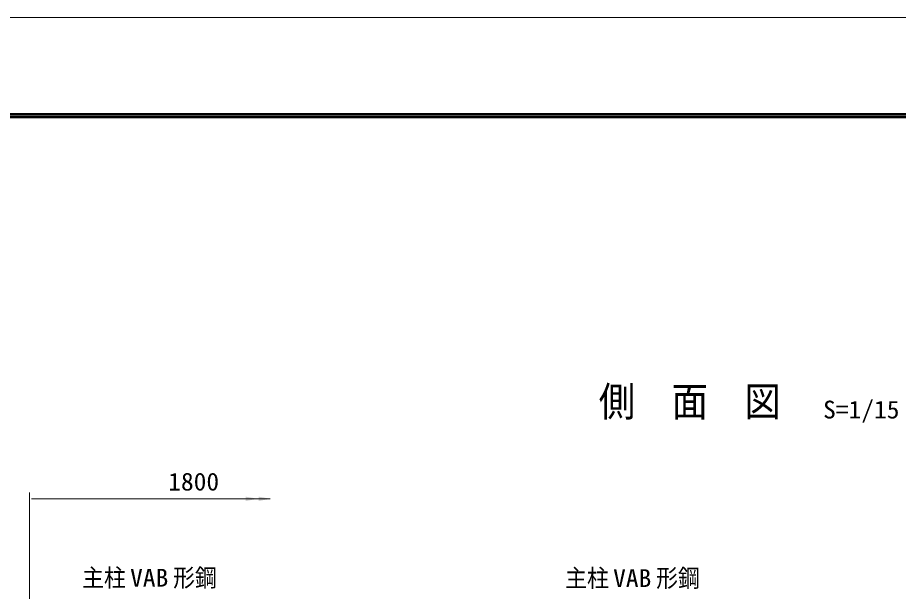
# Model space of a CAD drawing. Units: millimetres, scale not verified. Extents: x -4455 to 4455, y -3150 to 3150.
# Drawn here: x -1264 to 878, y 1754 to 3150 of the extents above; entities that cross this region are included whole.
import ezdxf
from ezdxf.enums import TextEntityAlignment as Align

# ---------------------------------------------------------------- set-up
doc = ezdxf.new("R2010")
doc.units = ezdxf.units.MM
doc.header["$LTSCALE"] = 30
for name, color, linetype, lineweight in [('0-5_6文字', 3, 'Continuous', 9), ('0-6_5寸法', 1, 'Continuous', 18), ('0-E_D-TTL', 7, 'Continuous', 9)]:
    doc.layers.add(name, color=color, linetype=linetype, lineweight=lineweight)
doc.styles.add('ＭＳ ゴシック', font='')
doc.styles.get('ＭＳ ゴシック').set_extended_font_data('MS Gothic')

msp = doc.modelspace()

# ---------------------------------------------------------------- linework, layer by layer
at = {"layer": '0-6_5寸法'}
for p, q in [((-1234.43, 1679.51), (-1234.43, 1994.51)), ((-1230, 1979.51), (-675.03, 1979.51)), ((-901.63, 1979.51), (-680.95, 1979.51)), ((-786.28, 1979.51), (-876.87, 1979.51)), ((-870.09, 1979.51), (-649.41, 1979.51))]:
    msp.add_line(p, q, dxfattribs=at)
for points in [[(-678.95, 1979.51), (-708.95, 1974.3), (-708.95, 1984.72)], [(-647.41, 1979.51), (-677.41, 1974.3), (-677.41, 1984.72)]]:
    msp.add_solid(points, dxfattribs=at)
at = {"layer": '0-E_D-TTL', "color": 2, "lineweight": 18}
msp.add_lwpolyline([(-4454.85, 3150.21), (4454.85, 3150.21), (4454.85, -3150.21), (-4454.85, -3150.21)], close=True, dxfattribs=at)
at = {"layer": '0-E_D-TTL'}
for points in [[(-4168.47, 2916.87), (4168.47, 2916.87), (4168.47, -2916.87), (-4168.47, -2916.87)], [(-4165.81, 2914.21), (4165.81, 2914.21), (4165.81, -2914.21), (-4165.81, -2914.21)], [(-4163.16, 2911.56), (4163.16, 2911.56), (4163.16, -2911.56), (-4163.16, -2911.56)], [(-4160.51, 2908.91), (4160.51, 2908.91), (4160.51, -2908.91), (-4160.51, -2908.91)], [(-4157.86, 2906.26), (4157.86, 2906.26), (4157.86, -2906.26), (-4157.86, -2906.26)]]:
    msp.add_lwpolyline(points, close=True, dxfattribs=at)

# ---------------------------------------------------------------- texts
at = {"layer": '0-5_6文字', "color": 7, "style": 'ＭＳ ゴシック', "width": 0.9}
msp.add_text('側\u3000面\u3000図', height=72.14, dxfattribs=at).set_placement((149.56, 2158.45), align=Align.BOTTOM_LEFT)
at = {"layer": '0-5_6文字', "style": 'ＭＳ ゴシック'}
for s, width, p in [('S=1/15', 1.05, (695.16, 2161.9)), ('主柱', 0.9, (-1106.81, 1752.92)), ('VAB', 1.05, (-990.14, 1752.74)), ('形鋼', 0.9, (-885.58, 1752.92)), ('主柱', 0.9, (67.86, 1752)), ('VAB', 1.05, (184.53, 1751.82)), ('形鋼', 0.9, (289.09, 1752))]:
    msp.add_text(s, height=43.33, dxfattribs=dict(at, width=width)).set_placement(p, align=Align.BOTTOM_LEFT)
at = {"layer": '0-6_5寸法', "color": 3, "style": 'ＭＳ ゴシック', "width": 1.05}
msp.add_text('1800', height=43.33, dxfattribs=at).set_placement((-897.42, 1986.6), align=Align.BOTTOM_LEFT)

doc.saveas('drawing.dxf')
